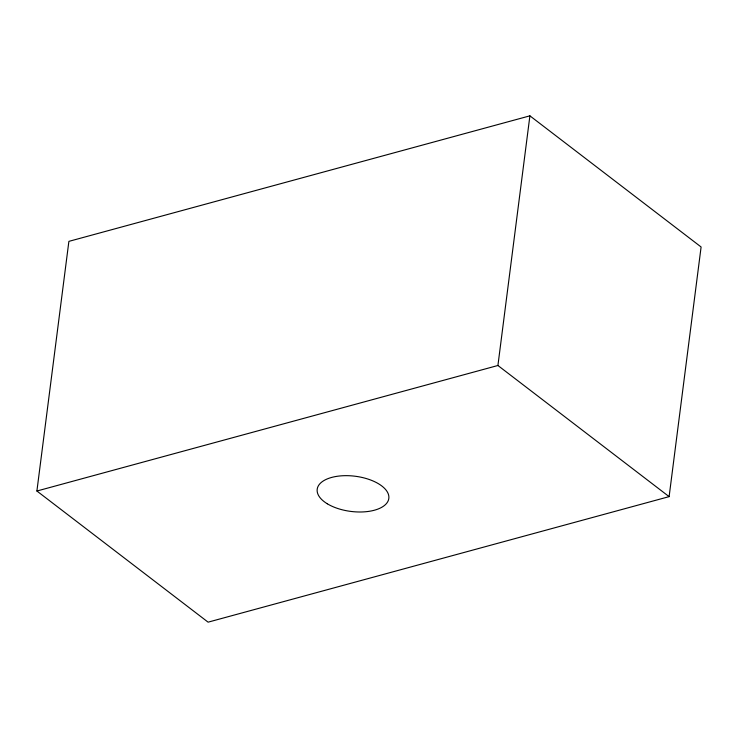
<?xml version="1.0" encoding="UTF-8"?>
<svg xmlns="http://www.w3.org/2000/svg" width="738" height="738" viewBox="0 0 738 738"><rect width="100%" height="100%" fill="white"/><g stroke="black" fill="none" stroke-linecap="round" stroke-linejoin="round"><path stroke-width="1.11" d="M36.9 491.019L68.883 241.363L529.902 115.838L701.1 246.981L669.117 496.637L208.098 622.162L36.9 491.019L497.919 365.494L669.117 496.637M497.919 365.494L529.902 115.838M327.303 503.786A36.116 17.73 7.3 0 0 387.551 502.015A36.116 17.73 7.3 0 0 344.166 475.687A36.116 17.73 7.3 0 0 327.303 503.786"/></g></svg>
